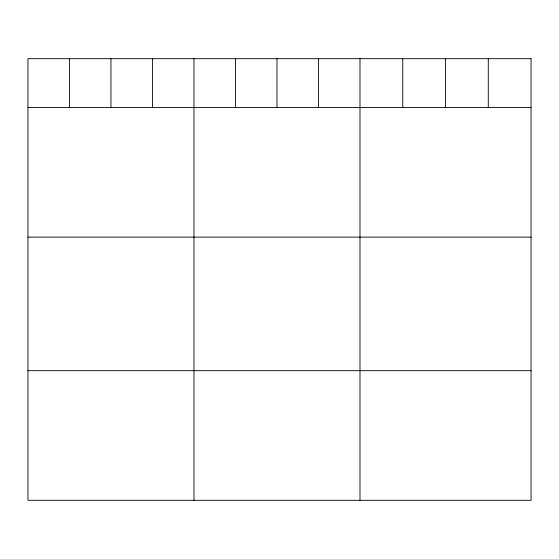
<?xml version="1.0" encoding="UTF-8"?>
<svg xmlns="http://www.w3.org/2000/svg" width="559" height="559" viewBox="0 0 559 559"><rect width="100%" height="100%" fill="white"/><g stroke="black" fill="none" stroke-linecap="round" stroke-linejoin="round"><path stroke-width="0.84" d="M27.95 107.496L531.05 107.496M27.95 237.128L531.05 237.128M27.95 370.687L531.05 370.687M488.286 58.681L488.286 107.496M445.523 58.681L445.523 107.496M402.759 58.681L402.759 107.496M359.996 58.681L359.996 500.319M318.49 58.681L318.49 107.496M276.984 58.681L276.984 107.496M235.479 58.681L235.479 107.496M193.973 58.681L193.973 500.319M152.467 58.681L152.467 107.496M110.962 58.681L110.962 107.496M69.456 58.681L69.456 107.496M531.05 58.681L27.95 58.681L27.95 500.319L531.05 500.319L531.05 58.681"/></g></svg>
